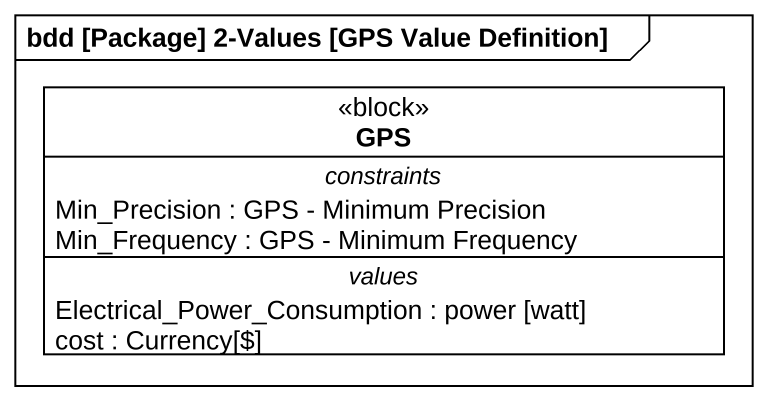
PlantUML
@startuml
mainframe bdd [Package] 2-Values [GPS Value Definition]
hide circle
hide empty members
class GPS <<block>> {
  -- constraints --
  Min_Precision : GPS - Minimum Precision
  Min_Frequency : GPS - Minimum Frequency
  -- values --
  Electrical_Power_Consumption : power [watt]
  cost : Currency[$]
}
@enduml
